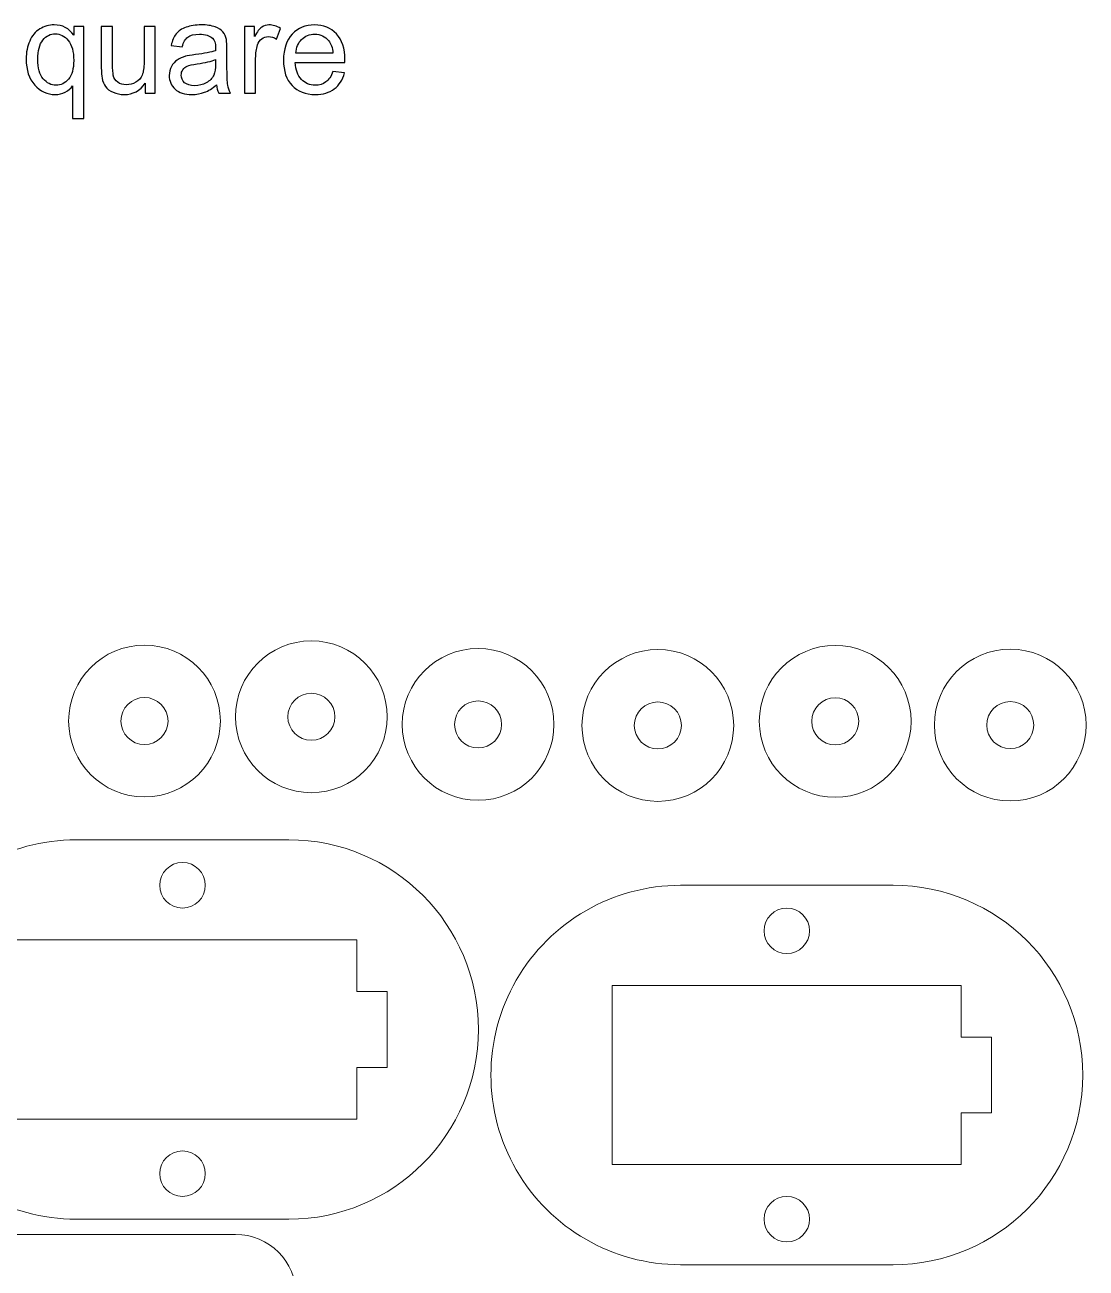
# Model space of a CAD drawing. Header units: centimetres. Extents: x -14.6 to 14.5, y -9.5 to 9.6.
# Drawn here: x -7.49 to -0.49, y 0.58 to 8.77 of the extents above; entities that cross this region are included whole.
import ezdxf

# ---------------------------------------------------------------- set-up
doc = ezdxf.new("R2010")
doc.units = ezdxf.units.CM
doc.header["$MEASUREMENT"] = 0
doc.layers.add('Default', color=7, linetype='Continuous')
doc.layers.add('Layer 1', color=7, linetype='Continuous')

msp = doc.modelspace()

# ---------------------------------------------------------------- linework, layer by layer
at = {"layer": 'Default', "lineweight": 9}
for points, knots in [([(-6.2004, 4.18238), (-6.2004, 4.45852), (-6.42426, 4.68238), (-6.7004, 4.68238), (-6.7004, 4.68238), (-6.97655, 4.68238), (-7.2004, 4.45852), (-7.2004, 4.18238), (-7.2004, 4.18238), (-7.2004, 3.90624), (-6.97655, 3.68238), (-6.70041, 3.68238), (-6.70041, 3.68238), (-6.42426, 3.68238), (-6.20041, 3.90624), (-6.2004, 4.18238)], [0, 0, 0, 0, 0.2, 0.2, 0.2, 0.2, 0.4, 0.4, 0.4, 0.4, 0.6, 0.6, 0.6, 0.6, 1, 1, 1, 1]), ([(-5.10076, 4.21025), (-5.10076, 4.48639), (-5.32461, 4.71025), (-5.60076, 4.71025), (-5.60076, 4.71025), (-5.8769, 4.71025), (-6.10076, 4.48639), (-6.10076, 4.21025), (-6.10076, 4.21025), (-6.10076, 3.93411), (-5.8769, 3.71025), (-5.60076, 3.71025), (-5.60076, 3.71025), (-5.32462, 3.71025), (-5.10076, 3.9341), (-5.10076, 4.21025)], [0, 0, 0, 0, 0.2, 0.2, 0.2, 0.2, 0.4, 0.4, 0.4, 0.4, 0.6, 0.6, 0.6, 0.6, 1, 1, 1, 1]), ([(-1.6483, 4.18032), (-1.6483, 4.45646), (-1.87215, 4.68032), (-2.14828, 4.68032), (-2.14828, 4.68032), (-2.42444, 4.68032), (-2.64829, 4.45646), (-2.6483, 4.18032), (-2.6483, 4.18032), (-2.6483, 3.90418), (-2.42444, 3.68032), (-2.1483, 3.68032), (-2.1483, 3.68032), (-1.87216, 3.68032), (-1.6483, 3.90417), (-1.6483, 4.18032)], [0, 0, 0, 0, 0.2, 0.2, 0.2, 0.2, 0.4, 0.4, 0.4, 0.4, 0.6, 0.6, 0.6, 0.6, 1, 1, 1, 1]), ([(-4.0019, 4.16004), (-4.0019, 4.43618), (-4.22576, 4.66004), (-4.5019, 4.66004), (-4.5019, 4.66004), (-4.77805, 4.66004), (-5.0019, 4.43618), (-5.0019, 4.16004), (-5.0019, 4.16004), (-5.0019, 3.8839), (-4.77805, 3.66004), (-4.5019, 3.66004), (-4.5019, 3.66004), (-4.22576, 3.66004), (-4.0019, 3.88389), (-4.0019, 4.16004)], [0, 0, 0, 0, 0.2, 0.2, 0.2, 0.2, 0.4, 0.4, 0.4, 0.4, 0.6, 0.6, 0.6, 0.6, 1, 1, 1, 1]), ([(-2.81719, 4.15311), (-2.81719, 4.42926), (-3.04104, 4.65311), (-3.31719, 4.65311), (-3.31719, 4.65311), (-3.59333, 4.65311), (-3.81719, 4.42926), (-3.81719, 4.15311), (-3.81719, 4.15311), (-3.81719, 3.87697), (-3.59333, 3.65311), (-3.31719, 3.65311), (-3.31719, 3.65311), (-3.04105, 3.65311), (-2.81719, 3.87697), (-2.81719, 4.15311)], [0, 0, 0, 0, 0.2, 0.2, 0.2, 0.2, 0.4, 0.4, 0.4, 0.4, 0.6, 0.6, 0.6, 0.6, 1, 1, 1, 1]), ([(-0.4945, 4.15554), (-0.4945, 4.43168), (-0.71836, 4.65554), (-0.9945, 4.65554), (-0.9945, 4.65554), (-1.27065, 4.65554), (-1.4945, 4.43168), (-1.4945, 4.15554), (-1.4945, 4.15554), (-1.4945, 3.8794), (-1.27065, 3.65554), (-0.99451, 3.65554), (-0.99451, 3.65554), (-0.71836, 3.65554), (-0.49451, 3.8794), (-0.4945, 4.15554)], [0, 0, 0, 0, 0.2, 0.2, 0.2, 0.2, 0.4, 0.4, 0.4, 0.4, 0.6, 0.6, 0.6, 0.6, 1, 1, 1, 1]), ([(-5.44576, 4.21025), (-5.44576, 4.29585), (-5.51515, 4.36525), (-5.60076, 4.36525), (-5.60076, 4.36525), (-5.68636, 4.36525), (-5.75576, 4.29585), (-5.75576, 4.21025), (-5.75576, 4.21025), (-5.75576, 4.12465), (-5.68636, 4.05525), (-5.60076, 4.05525), (-5.60076, 4.05525), (-5.51515, 4.05525), (-5.44576, 4.12464), (-5.44576, 4.21025)], [0, 0, 0, 0, 0.2, 0.2, 0.2, 0.2, 0.4, 0.4, 0.4, 0.4, 0.6, 0.6, 0.6, 0.6, 1, 1, 1, 1]), ([(-6.5454, 4.18238), (-6.5454, 4.26798), (-6.6148, 4.33738), (-6.7004, 4.33738), (-6.7004, 4.33738), (-6.78601, 4.33738), (-6.8554, 4.26798), (-6.8554, 4.18238), (-6.8554, 4.18238), (-6.8554, 4.09678), (-6.78601, 4.02738), (-6.7004, 4.02738), (-6.7004, 4.02738), (-6.6148, 4.02738), (-6.5454, 4.09678), (-6.5454, 4.18238)], [0, 0, 0, 0, 0.2, 0.2, 0.2, 0.2, 0.4, 0.4, 0.4, 0.4, 0.6, 0.6, 0.6, 0.6, 1, 1, 1, 1]), ([(-4.3469, 4.16004), (-4.3469, 4.24564), (-4.41629, 4.31504), (-4.5019, 4.31504), (-4.5019, 4.31504), (-4.58751, 4.31504), (-4.6569, 4.24564), (-4.6569, 4.16004), (-4.6569, 4.16004), (-4.6569, 4.07444), (-4.58751, 4.00504), (-4.5019, 4.00504), (-4.5019, 4.00504), (-4.41629, 4.00504), (-4.3469, 4.07443), (-4.3469, 4.16004)], [0, 0, 0, 0, 0.2, 0.2, 0.2, 0.2, 0.4, 0.4, 0.4, 0.4, 0.6, 0.6, 0.6, 0.6, 1, 1, 1, 1]), ([(-3.16219, 4.15311), (-3.16219, 4.23872), (-3.23158, 4.30811), (-3.31719, 4.30811), (-3.31719, 4.30811), (-3.40279, 4.30811), (-3.47219, 4.23872), (-3.47219, 4.15311), (-3.47219, 4.15311), (-3.47219, 4.06751), (-3.40279, 3.99811), (-3.31719, 3.99811), (-3.31719, 3.99811), (-3.23158, 3.99811), (-3.16219, 4.06751), (-3.16219, 4.15311)], [0, 0, 0, 0, 0.2, 0.2, 0.2, 0.2, 0.4, 0.4, 0.4, 0.4, 0.6, 0.6, 0.6, 0.6, 1, 1, 1, 1]), ([(-1.9933, 4.18032), (-1.9933, 4.26592), (-2.06269, 4.33532), (-2.1483, 4.33532), (-2.1483, 4.33532), (-2.2339, 4.33532), (-2.3033, 4.26592), (-2.3033, 4.18032), (-2.3033, 4.18032), (-2.3033, 4.09472), (-2.2339, 4.02532), (-2.1483, 4.02532), (-2.1483, 4.02532), (-2.06269, 4.02532), (-1.9933, 4.09471), (-1.9933, 4.18032)], [0, 0, 0, 0, 0.2, 0.2, 0.2, 0.2, 0.4, 0.4, 0.4, 0.4, 0.6, 0.6, 0.6, 0.6, 1, 1, 1, 1]), ([(-0.8395, 4.15554), (-0.8395, 4.24115), (-0.9089, 4.31054), (-0.9945, 4.31054), (-0.9945, 4.31054), (-1.0801, 4.31054), (-1.1495, 4.24115), (-1.1495, 4.15554), (-1.1495, 4.15554), (-1.1495, 4.06994), (-1.0801, 4.00054), (-0.9945, 4.00054), (-0.9945, 4.00054), (-0.9089, 4.00054), (-0.8395, 4.06994), (-0.8395, 4.15554)], [0, 0, 0, 0, 0.2, 0.2, 0.2, 0.2, 0.4, 0.4, 0.4, 0.4, 0.6, 0.6, 0.6, 0.6, 1, 1, 1, 1]), ([(-7.15, 3.39998), (-7.59658, 3.39998), (-8.00924, 3.16174), (-8.23253, 2.77498), (-8.23253, 2.77498), (-8.45581, 2.38823), (-8.45581, 1.91174), (-8.23253, 1.52498), (-8.23253, 1.52498), (-8.00924, 1.13823), (-7.59658, 0.89998), (-7.15, 0.89998)], [0, 0, 0, 0, 0.25, 0.25, 0.25, 0.25, 0.5, 0.5, 0.5, 0.5, 1, 1, 1, 1]), ([(-5.75, 0.89998), (-5.05964, 0.89998), (-4.5, 1.45963), (-4.5, 2.14998), (-4.5, 2.14998), (-4.49999, 2.84034), (-5.05963, 3.39998), (-5.74999, 3.39998)], [0, 0, 0, 0, 0.3333333, 0.3333333, 0.3333333, 0.3333333, 1, 1, 1, 1]), ([(-6.3, 3.09998), (-6.3, 3.18283), (-6.36715, 3.24998), (-6.44999, 3.24998), (-6.44999, 3.24998), (-6.53284, 3.24999), (-6.59999, 3.18283), (-6.59999, 3.09999), (-6.59999, 3.09999), (-6.6, 3.01714), (-6.53284, 2.94999), (-6.45, 2.94998), (-6.45, 2.94998), (-6.36715, 2.94998), (-6.3, 3.01714), (-6.3, 3.09998)], [0, 0, 0, 0, 0.2, 0.2, 0.2, 0.2, 0.4, 0.4, 0.4, 0.4, 0.6, 0.6, 0.6, 0.6, 1, 1, 1, 1]), ([(-3.16736, 3.09998), (-3.61394, 3.09998), (-4.0266, 2.86174), (-4.24989, 2.47498), (-4.24989, 2.47498), (-4.47318, 2.08823), (-4.47318, 1.61174), (-4.24989, 1.22498), (-4.24989, 1.22498), (-4.0266, 0.83823), (-3.61394, 0.59998), (-3.16736, 0.59998)], [0, 0, 0, 0, 0.25, 0.25, 0.25, 0.25, 0.5, 0.5, 0.5, 0.5, 1, 1, 1, 1]), ([(-1.76736, 0.59998), (-1.07701, 0.59998), (-0.51736, 1.15963), (-0.51736, 1.84998), (-0.51736, 1.84998), (-0.51736, 2.54034), (-1.077, 3.09998), (-1.76735, 3.09998)], [0, 0, 0, 0, 0.3333333, 0.3333333, 0.3333333, 0.3333333, 1, 1, 1, 1]), ([(-2.31736, 2.79998), (-2.31736, 2.88283), (-2.38452, 2.94998), (-2.46736, 2.94998), (-2.46736, 2.94998), (-2.55019, 2.94999), (-2.61736, 2.88283), (-2.61736, 2.79999), (-2.61736, 2.79999), (-2.61736, 2.71714), (-2.55019, 2.64999), (-2.46736, 2.64998), (-2.46736, 2.64998), (-2.38452, 2.64998), (-2.31736, 2.71714), (-2.31736, 2.79998)], [0, 0, 0, 0, 0.2, 0.2, 0.2, 0.2, 0.4, 0.4, 0.4, 0.4, 0.6, 0.6, 0.6, 0.6, 1, 1, 1, 1]), ([(-6.3, 1.19998), (-6.3, 1.28283), (-6.36715, 1.34998), (-6.44999, 1.34998), (-6.44999, 1.34998), (-6.53284, 1.34999), (-6.59999, 1.28283), (-6.59999, 1.19999), (-6.59999, 1.19999), (-6.6, 1.11714), (-6.53284, 1.04999), (-6.45, 1.04998), (-6.45, 1.04998), (-6.36715, 1.04998), (-6.3, 1.11714), (-6.3, 1.19998)], [0, 0, 0, 0, 0.2, 0.2, 0.2, 0.2, 0.4, 0.4, 0.4, 0.4, 0.6, 0.6, 0.6, 0.6, 1, 1, 1, 1]), ([(-2.31736, 0.89998), (-2.31736, 0.98283), (-2.38452, 1.04998), (-2.46736, 1.04998), (-2.46736, 1.04998), (-2.55019, 1.04999), (-2.61736, 0.98283), (-2.61736, 0.89999), (-2.61736, 0.89999), (-2.61736, 0.81714), (-2.55019, 0.74999), (-2.46736, 0.74998), (-2.46736, 0.74998), (-2.38452, 0.74998), (-2.31736, 0.81714), (-2.31736, 0.89998)], [0, 0, 0, 0, 0.2, 0.2, 0.2, 0.2, 0.4, 0.4, 0.4, 0.4, 0.6, 0.6, 0.6, 0.6, 1, 1, 1, 1]), ([(-6.1, 0), (-5.87908, 0), (-5.7, 0.17907), (-5.7, 0.39998), (-5.7, 0.39998), (-5.69999, 0.6209), (-5.87908, 0.79998), (-6.09999, 0.79998)], [0, 0, 0, 0, 0.3333333, 0.3333333, 0.3333333, 0.3333333, 1, 1, 1, 1])]:
    msp.add_open_spline(points, degree=3, knots=knots, dxfattribs=at)
for points in [[(-5.75, 3.39998), (-5.75, 3.39998), (-7.15, 3.39998), (-7.15, 3.39998)], [(-1.76736, 3.09998), (-1.76736, 3.09998), (-3.16736, 3.09998), (-3.16736, 3.09998)], [(-7.6, 2.73998), (-7.6, 2.73998), (-5.3, 2.73998), (-5.3, 2.73998)], [(-5.3, 2.73998), (-5.3, 2.73998), (-5.3, 2.39998), (-5.3, 2.39998)], [(-5.3, 2.39998), (-5.3, 2.39998), (-5.09999, 2.39998), (-5.09999, 2.39998)], [(-5.09999, 2.39998), (-5.09999, 2.39998), (-5.09999, 1.89998), (-5.09999, 1.89998)], [(-3.61736, 1.25998), (-3.61736, 1.25998), (-3.61736, 2.43998), (-3.61736, 2.43998)], [(-3.61736, 2.43998), (-3.61736, 2.43998), (-1.31736, 2.43998), (-1.31736, 2.43998)], [(-1.31736, 2.43998), (-1.31736, 2.43998), (-1.31736, 2.09998), (-1.31736, 2.09998)], [(-1.31736, 2.09998), (-1.31736, 2.09998), (-1.11735, 2.09998), (-1.11735, 2.09998)], [(-1.11735, 2.09998), (-1.11735, 2.09998), (-1.11735, 1.59998), (-1.11735, 1.59998)], [(-5.3, 1.89998), (-5.3, 1.89998), (-5.3, 1.55998), (-5.3, 1.55998)], [(-5.09999, 1.89998), (-5.09999, 1.89998), (-5.3, 1.89998), (-5.3, 1.89998)], [(-5.3, 1.55998), (-5.3, 1.55998), (-7.6, 1.55998), (-7.6, 1.55998)], [(-1.31736, 1.59998), (-1.31736, 1.59998), (-1.31736, 1.25998), (-1.31736, 1.25998)], [(-1.11735, 1.59998), (-1.11735, 1.59998), (-1.31736, 1.59998), (-1.31736, 1.59998)], [(-1.31736, 1.25998), (-1.31736, 1.25998), (-3.61736, 1.25998), (-3.61736, 1.25998)], [(-7.15, 0.89998), (-7.15, 0.89998), (-5.75, 0.89998), (-5.75, 0.89998)], [(-14.1, 0.79998), (-14.1, 0.79998), (-6.1, 0.79998), (-6.1, 0.79998)], [(-3.16736, 0.59998), (-3.16736, 0.59998), (-1.76736, 0.59998), (-1.76736, 0.59998)]]:
    msp.add_open_spline(points, degree=3, dxfattribs=at)
at = {"layer": 'Layer 1', "color": 250}
for points, knots in [([(-7.17416, 8.15203), (-7.17416, 8.15203), (-7.17416, 8.36695), (-7.17416, 8.36695), (-7.17416, 8.36695), (-7.18573, 8.35072), (-7.20195, 8.33717), (-7.2227, 8.32645), (-7.2227, 8.32645), (-7.24358, 8.31572), (-7.26574, 8.31036), (-7.28916, 8.31036), (-7.28916, 8.31036), (-7.34123, 8.31036), (-7.38611, 8.33111), (-7.42364, 8.37273), (-7.42364, 8.37273), (-7.46132, 8.41436), (-7.48009, 8.47137), (-7.48009, 8.5439), (-7.48009, 8.5439), (-7.48009, 8.58793), (-7.47247, 8.62758), (-7.45708, 8.66258), (-7.45708, 8.66258), (-7.44184, 8.69757), (-7.41969, 8.7241), (-7.39062, 8.74216), (-7.39062, 8.74216), (-7.36155, 8.76023), (-7.32966, 8.76926), (-7.29495, 8.76926), (-7.29495, 8.76926), (-7.24062, 8.76926), (-7.19786, 8.7464), (-7.16668, 8.70054), (-7.16668, 8.70054), (-7.16668, 8.70054), (-7.16668, 8.75924), (-7.16668, 8.75924), (-7.16668, 8.75924), (-7.16668, 8.75924), (-7.09979, 8.75924), (-7.09979, 8.75924), (-7.09979, 8.75924), (-7.09979, 8.75924), (-7.09979, 8.15203), (-7.09979, 8.15203), (-7.09979, 8.15203), (-7.09979, 8.15203), (-7.17416, 8.15203), (-7.17416, 8.15203)], [0, 0, 0, 0, 0.0714286, 0.0714286, 0.0714286, 0.0714286, 0.1428571, 0.1428571, 0.1428571, 0.1428571, 0.2142857, 0.2142857, 0.2142857, 0.2142857, 0.2857143, 0.2857143, 0.2857143, 0.2857143, 0.3571429, 0.3571429, 0.3571429, 0.3571429, 0.4285714, 0.4285714, 0.4285714, 0.4285714, 0.5, 0.5, 0.5, 0.5, 0.5714286, 0.5714286, 0.5714286, 0.5714286, 0.6428571, 0.6428571, 0.6428571, 0.6428571, 0.7142857, 0.7142857, 0.7142857, 0.7142857, 0.7857143, 0.7857143, 0.7857143, 0.7857143, 0.8571429, 0.8571429, 0.8571429, 0.8571429, 1, 1, 1, 1]), ([(-6.22574, 8.37443), (-6.2534, 8.351), (-6.27993, 8.33449), (-6.30533, 8.32476), (-6.30533, 8.32476), (-6.33087, 8.31516), (-6.35825, 8.31036), (-6.38746, 8.31036), (-6.38746, 8.31036), (-6.43572, 8.31036), (-6.47269, 8.32207), (-6.49865, 8.34564), (-6.49865, 8.34564), (-6.52448, 8.36921), (-6.53746, 8.3994), (-6.53746, 8.43595), (-6.53746, 8.43595), (-6.53746, 8.45754), (-6.53266, 8.47716), (-6.52278, 8.49494), (-6.52278, 8.49494), (-6.51305, 8.51272), (-6.50021, 8.52697), (-6.4844, 8.53769), (-6.4844, 8.53769), (-6.46846, 8.54842), (-6.45068, 8.5566), (-6.43078, 8.56211), (-6.43078, 8.56211), (-6.41624, 8.56592), (-6.39423, 8.56973), (-6.36474, 8.57325), (-6.36474, 8.57325), (-6.30462, 8.58045), (-6.26032, 8.58892), (-6.23195, 8.59894), (-6.23195, 8.59894), (-6.23167, 8.6091), (-6.23153, 8.61559), (-6.23153, 8.61827), (-6.23153, 8.61827), (-6.23153, 8.64861), (-6.23858, 8.67006), (-6.2527, 8.68233), (-6.2527, 8.68233), (-6.2716, 8.69927), (-6.29997, 8.70759), (-6.33736, 8.70759), (-6.33736, 8.70759), (-6.37236, 8.70759), (-6.39818, 8.70152), (-6.41497, 8.68925), (-6.41497, 8.68925), (-6.43163, 8.67697), (-6.4439, 8.65524), (-6.45195, 8.62405), (-6.45195, 8.62405), (-6.45195, 8.62405), (-6.52462, 8.63407), (-6.52462, 8.63407), (-6.52462, 8.63407), (-6.51799, 8.66512), (-6.50712, 8.69038), (-6.49202, 8.70943), (-6.49202, 8.70943), (-6.47692, 8.72862), (-6.45491, 8.74343), (-6.42626, 8.75374), (-6.42626, 8.75374), (-6.39762, 8.76404), (-6.36446, 8.76926), (-6.32664, 8.76926), (-6.32664, 8.76926), (-6.2891, 8.76926), (-6.25876, 8.76474), (-6.23534, 8.75599), (-6.23534, 8.75599), (-6.21191, 8.7471), (-6.1947, 8.7361), (-6.18355, 8.72269), (-6.18355, 8.72269), (-6.17254, 8.70928), (-6.16492, 8.69249), (-6.16041, 8.67203), (-6.16041, 8.67203), (-6.15801, 8.65933), (-6.15674, 8.63647), (-6.15674, 8.60345), (-6.15674, 8.60345), (-6.15674, 8.60345), (-6.15674, 8.50425), (-6.15674, 8.50425), (-6.15674, 8.50425), (-6.15674, 8.43496), (-6.15519, 8.39122), (-6.15194, 8.37302), (-6.15194, 8.37302), (-6.14884, 8.35467), (-6.14249, 8.33703), (-6.13317, 8.32024), (-6.13317, 8.32024), (-6.13317, 8.32024), (-6.21093, 8.32024), (-6.21093, 8.32024), (-6.21093, 8.32024), (-6.21855, 8.33562), (-6.22363, 8.35368), (-6.22574, 8.37443)], [0, 0, 0, 0, 0.0357143, 0.0357143, 0.0357143, 0.0357143, 0.0714286, 0.0714286, 0.0714286, 0.0714286, 0.1071429, 0.1071429, 0.1071429, 0.1071429, 0.1428571, 0.1428571, 0.1428571, 0.1428571, 0.1785714, 0.1785714, 0.1785714, 0.1785714, 0.2142857, 0.2142857, 0.2142857, 0.2142857, 0.25, 0.25, 0.25, 0.25, 0.2857143, 0.2857143, 0.2857143, 0.2857143, 0.3214286, 0.3214286, 0.3214286, 0.3214286, 0.3571429, 0.3571429, 0.3571429, 0.3571429, 0.3928571, 0.3928571, 0.3928571, 0.3928571, 0.4285714, 0.4285714, 0.4285714, 0.4285714, 0.4642857, 0.4642857, 0.4642857, 0.4642857, 0.5, 0.5, 0.5, 0.5, 0.5357143, 0.5357143, 0.5357143, 0.5357143, 0.5714286, 0.5714286, 0.5714286, 0.5714286, 0.6071429, 0.6071429, 0.6071429, 0.6071429, 0.6428571, 0.6428571, 0.6428571, 0.6428571, 0.6785714, 0.6785714, 0.6785714, 0.6785714, 0.7142857, 0.7142857, 0.7142857, 0.7142857, 0.75, 0.75, 0.75, 0.75, 0.7857143, 0.7857143, 0.7857143, 0.7857143, 0.8214286, 0.8214286, 0.8214286, 0.8214286, 0.8571429, 0.8571429, 0.8571429, 0.8571429, 0.8928571, 0.8928571, 0.8928571, 0.8928571, 0.9285714, 0.9285714, 0.9285714, 0.9285714, 1, 1, 1, 1]), ([(-6.04216, 8.32024), (-6.04216, 8.32024), (-6.04216, 8.75924), (-6.04216, 8.75924), (-6.04216, 8.75924), (-6.04216, 8.75924), (-5.97527, 8.75924), (-5.97527, 8.75924), (-5.97527, 8.75924), (-5.97527, 8.75924), (-5.97527, 8.69277), (-5.97527, 8.69277), (-5.97527, 8.69277), (-5.9582, 8.72382), (-5.94239, 8.74442), (-5.92786, 8.7543), (-5.92786, 8.7543), (-5.91346, 8.76418), (-5.89752, 8.76926), (-5.88016, 8.76926), (-5.88016, 8.76926), (-5.85504, 8.76926), (-5.82964, 8.76121), (-5.80368, 8.74527), (-5.80368, 8.74527), (-5.80368, 8.74527), (-5.82936, 8.67612), (-5.82936, 8.67612), (-5.82936, 8.67612), (-5.84742, 8.68699), (-5.86563, 8.69235), (-5.88383, 8.69235), (-5.88383, 8.69235), (-5.9002, 8.69235), (-5.91473, 8.68741), (-5.92771, 8.67768), (-5.92771, 8.67768), (-5.9407, 8.6678), (-5.94987, 8.65425), (-5.95537, 8.63689), (-5.95537, 8.63689), (-5.9637, 8.61051), (-5.96779, 8.58158), (-5.96779, 8.55011), (-5.96779, 8.55011), (-5.96779, 8.55011), (-5.96779, 8.32024), (-5.96779, 8.32024), (-5.96779, 8.32024), (-5.96779, 8.32024), (-6.04216, 8.32024), (-6.04216, 8.32024)], [0, 0, 0, 0, 0.0714286, 0.0714286, 0.0714286, 0.0714286, 0.1428571, 0.1428571, 0.1428571, 0.1428571, 0.2142857, 0.2142857, 0.2142857, 0.2142857, 0.2857143, 0.2857143, 0.2857143, 0.2857143, 0.3571429, 0.3571429, 0.3571429, 0.3571429, 0.4285714, 0.4285714, 0.4285714, 0.4285714, 0.5, 0.5, 0.5, 0.5, 0.5714286, 0.5714286, 0.5714286, 0.5714286, 0.6428571, 0.6428571, 0.6428571, 0.6428571, 0.7142857, 0.7142857, 0.7142857, 0.7142857, 0.7857143, 0.7857143, 0.7857143, 0.7857143, 0.8571429, 0.8571429, 0.8571429, 0.8571429, 1, 1, 1, 1]), ([(-5.45894, 8.46163), (-5.45894, 8.46163), (-5.38204, 8.45218), (-5.38204, 8.45218), (-5.38204, 8.45218), (-5.39417, 8.40716), (-5.41661, 8.37231), (-5.44935, 8.34747), (-5.44935, 8.34747), (-5.48223, 8.32278), (-5.52414, 8.31036), (-5.57508, 8.31036), (-5.57508, 8.31036), (-5.63928, 8.31036), (-5.69023, 8.33012), (-5.72776, 8.36963), (-5.72776, 8.36963), (-5.76544, 8.40914), (-5.78421, 8.4646), (-5.78421, 8.536), (-5.78421, 8.536), (-5.78421, 8.60994), (-5.76516, 8.66723), (-5.7272, 8.70801), (-5.7272, 8.70801), (-5.6891, 8.7488), (-5.63985, 8.76926), (-5.57917, 8.76926), (-5.57917, 8.76926), (-5.52047, 8.76926), (-5.47249, 8.74922), (-5.43538, 8.70928), (-5.43538, 8.70928), (-5.39812, 8.66935), (-5.3795, 8.61305), (-5.3795, 8.54066), (-5.3795, 8.54066), (-5.3795, 8.53614), (-5.37964, 8.52951), (-5.37992, 8.52076), (-5.37992, 8.52076), (-5.37992, 8.52076), (-5.7073, 8.52076), (-5.7073, 8.52076), (-5.7073, 8.52076), (-5.70462, 8.4725), (-5.69093, 8.43553), (-5.66638, 8.40999), (-5.66638, 8.40999), (-5.64182, 8.3843), (-5.61134, 8.37146), (-5.57465, 8.37146), (-5.57465, 8.37146), (-5.54742, 8.37146), (-5.52414, 8.37866), (-5.5048, 8.39305), (-5.5048, 8.39305), (-5.48547, 8.40731), (-5.47023, 8.43017), (-5.45894, 8.46163)], [0, 0, 0, 0, 0.0625, 0.0625, 0.0625, 0.0625, 0.125, 0.125, 0.125, 0.125, 0.1875, 0.1875, 0.1875, 0.1875, 0.25, 0.25, 0.25, 0.25, 0.3125, 0.3125, 0.3125, 0.3125, 0.375, 0.375, 0.375, 0.375, 0.4375, 0.4375, 0.4375, 0.4375, 0.5, 0.5, 0.5, 0.5, 0.5625, 0.5625, 0.5625, 0.5625, 0.625, 0.625, 0.625, 0.625, 0.6875, 0.6875, 0.6875, 0.6875, 0.75, 0.75, 0.75, 0.75, 0.8125, 0.8125, 0.8125, 0.8125, 0.875, 0.875, 0.875, 0.875, 1, 1, 1, 1]), ([(-7.4036, 8.54094), (-7.4036, 8.48449), (-7.39175, 8.44216), (-7.36804, 8.41394), (-7.36804, 8.41394), (-7.34434, 8.38557), (-7.31597, 8.37146), (-7.28295, 8.37146), (-7.28295, 8.37146), (-7.2512, 8.37146), (-7.22397, 8.38487), (-7.20111, 8.41182), (-7.20111, 8.41182), (-7.17811, 8.43863), (-7.16668, 8.47956), (-7.16668, 8.53445), (-7.16668, 8.53445), (-7.16668, 8.59287), (-7.17881, 8.63675), (-7.20294, 8.66625), (-7.20294, 8.66625), (-7.22707, 8.69574), (-7.25529, 8.71055), (-7.28789, 8.71055), (-7.28789, 8.71055), (-7.32006, 8.71055), (-7.34744, 8.69673), (-7.36988, 8.66935), (-7.36988, 8.66935), (-7.39231, 8.64197), (-7.4036, 8.59922), (-7.4036, 8.54094)], [0, 0, 0, 0, 0.1111111, 0.1111111, 0.1111111, 0.1111111, 0.2222222, 0.2222222, 0.2222222, 0.2222222, 0.3333333, 0.3333333, 0.3333333, 0.3333333, 0.4444444, 0.4444444, 0.4444444, 0.4444444, 0.5555556, 0.5555556, 0.5555556, 0.5555556, 0.6666667, 0.6666667, 0.6666667, 0.6666667, 0.7777778, 0.7777778, 0.7777778, 0.7777778, 1, 1, 1, 1]), ([(-6.69536, 8.32024), (-6.69536, 8.32024), (-6.69536, 8.38473), (-6.69536, 8.38473), (-6.69536, 8.38473), (-6.72965, 8.33506), (-6.77608, 8.31036), (-6.83478, 8.31036), (-6.83478, 8.31036), (-6.8606, 8.31036), (-6.88488, 8.3153), (-6.90731, 8.32518), (-6.90731, 8.32518), (-6.92975, 8.33506), (-6.9464, 8.34762), (-6.95727, 8.36257), (-6.95727, 8.36257), (-6.96827, 8.37767), (-6.97589, 8.39602), (-6.98027, 8.41775), (-6.98027, 8.41775), (-6.98323, 8.43242), (-6.98478, 8.45557), (-6.98478, 8.48732), (-6.98478, 8.48732), (-6.98478, 8.48732), (-6.98478, 8.75924), (-6.98478, 8.75924), (-6.98478, 8.75924), (-6.98478, 8.75924), (-6.91042, 8.75924), (-6.91042, 8.75924), (-6.91042, 8.75924), (-6.91042, 8.75924), (-6.91042, 8.51582), (-6.91042, 8.51582), (-6.91042, 8.51582), (-6.91042, 8.47687), (-6.90887, 8.45077), (-6.9059, 8.43722), (-6.9059, 8.43722), (-6.9011, 8.41761), (-6.89123, 8.40237), (-6.87613, 8.39108), (-6.87613, 8.39108), (-6.86089, 8.37993), (-6.84212, 8.37443), (-6.81982, 8.37443), (-6.81982, 8.37443), (-6.79753, 8.37443), (-6.77664, 8.38007), (-6.75703, 8.3915), (-6.75703, 8.3915), (-6.73741, 8.40293), (-6.72359, 8.41859), (-6.71554, 8.43821), (-6.71554, 8.43821), (-6.70736, 8.45796), (-6.70327, 8.48661), (-6.70327, 8.52401), (-6.70327, 8.52401), (-6.70327, 8.52401), (-6.70327, 8.75924), (-6.70327, 8.75924), (-6.70327, 8.75924), (-6.70327, 8.75924), (-6.6289, 8.75924), (-6.6289, 8.75924), (-6.6289, 8.75924), (-6.6289, 8.75924), (-6.6289, 8.32024), (-6.6289, 8.32024), (-6.6289, 8.32024), (-6.6289, 8.32024), (-6.69536, 8.32024), (-6.69536, 8.32024)], [0, 0, 0, 0, 0.05, 0.05, 0.05, 0.05, 0.1, 0.1, 0.1, 0.1, 0.15, 0.15, 0.15, 0.15, 0.2, 0.2, 0.2, 0.2, 0.25, 0.25, 0.25, 0.25, 0.3, 0.3, 0.3, 0.3, 0.35, 0.35, 0.35, 0.35, 0.4, 0.4, 0.4, 0.4, 0.45, 0.45, 0.45, 0.45, 0.5, 0.5, 0.5, 0.5, 0.55, 0.55, 0.55, 0.55, 0.6, 0.6, 0.6, 0.6, 0.65, 0.65, 0.65, 0.65, 0.7, 0.7, 0.7, 0.7, 0.75, 0.75, 0.75, 0.75, 0.8, 0.8, 0.8, 0.8, 0.85, 0.85, 0.85, 0.85, 0.9, 0.9, 0.9, 0.9, 1, 1, 1, 1]), ([(-5.70321, 8.582), (-5.70321, 8.582), (-5.4581, 8.582), (-5.4581, 8.582), (-5.4581, 8.582), (-5.46134, 8.61883), (-5.4708, 8.64663), (-5.48618, 8.66498), (-5.48618, 8.66498), (-5.50988, 8.69362), (-5.54065, 8.70801), (-5.57832, 8.70801), (-5.57832, 8.70801), (-5.61247, 8.70801), (-5.64126, 8.69658), (-5.66454, 8.67372), (-5.66454, 8.67372), (-5.68783, 8.65086), (-5.70067, 8.62024), (-5.70321, 8.582)], [0, 0, 0, 0, 0.1666667, 0.1666667, 0.1666667, 0.1666667, 0.3333333, 0.3333333, 0.3333333, 0.3333333, 0.5, 0.5, 0.5, 0.5, 0.6666667, 0.6666667, 0.6666667, 0.6666667, 1, 1, 1, 1]), ([(-6.23195, 8.54066), (-6.25905, 8.52951), (-6.29954, 8.5202), (-6.35345, 8.51243), (-6.35345, 8.51243), (-6.38407, 8.50806), (-6.4058, 8.50312), (-6.41836, 8.49762), (-6.41836, 8.49762), (-6.43106, 8.49211), (-6.44094, 8.48407), (-6.44771, 8.47335), (-6.44771, 8.47335), (-6.45463, 8.46276), (-6.45815, 8.45105), (-6.45815, 8.43807), (-6.45815, 8.43807), (-6.45815, 8.41817), (-6.45053, 8.40166), (-6.43558, 8.3884), (-6.43558, 8.3884), (-6.42062, 8.37527), (-6.3986, 8.36864), (-6.36968, 8.36864), (-6.36968, 8.36864), (-6.34103, 8.36864), (-6.31549, 8.37485), (-6.29319, 8.38741), (-6.29319, 8.38741), (-6.2709, 8.39997), (-6.25439, 8.41718), (-6.24395, 8.43891), (-6.24395, 8.43891), (-6.2359, 8.45571), (-6.23195, 8.48054), (-6.23195, 8.51328), (-6.23195, 8.51328), (-6.23195, 8.51328), (-6.23195, 8.54066), (-6.23195, 8.54066)], [0, 0, 0, 0, 0.0909091, 0.0909091, 0.0909091, 0.0909091, 0.1818182, 0.1818182, 0.1818182, 0.1818182, 0.2727273, 0.2727273, 0.2727273, 0.2727273, 0.3636364, 0.3636364, 0.3636364, 0.3636364, 0.4545455, 0.4545455, 0.4545455, 0.4545455, 0.5454545, 0.5454545, 0.5454545, 0.5454545, 0.6363636, 0.6363636, 0.6363636, 0.6363636, 0.7272727, 0.7272727, 0.7272727, 0.7272727, 0.8181818, 0.8181818, 0.8181818, 0.8181818, 1, 1, 1, 1])]:
    msp.add_open_spline(points, degree=3, knots=knots, dxfattribs=at)

doc.saveas('drawing.dxf')
